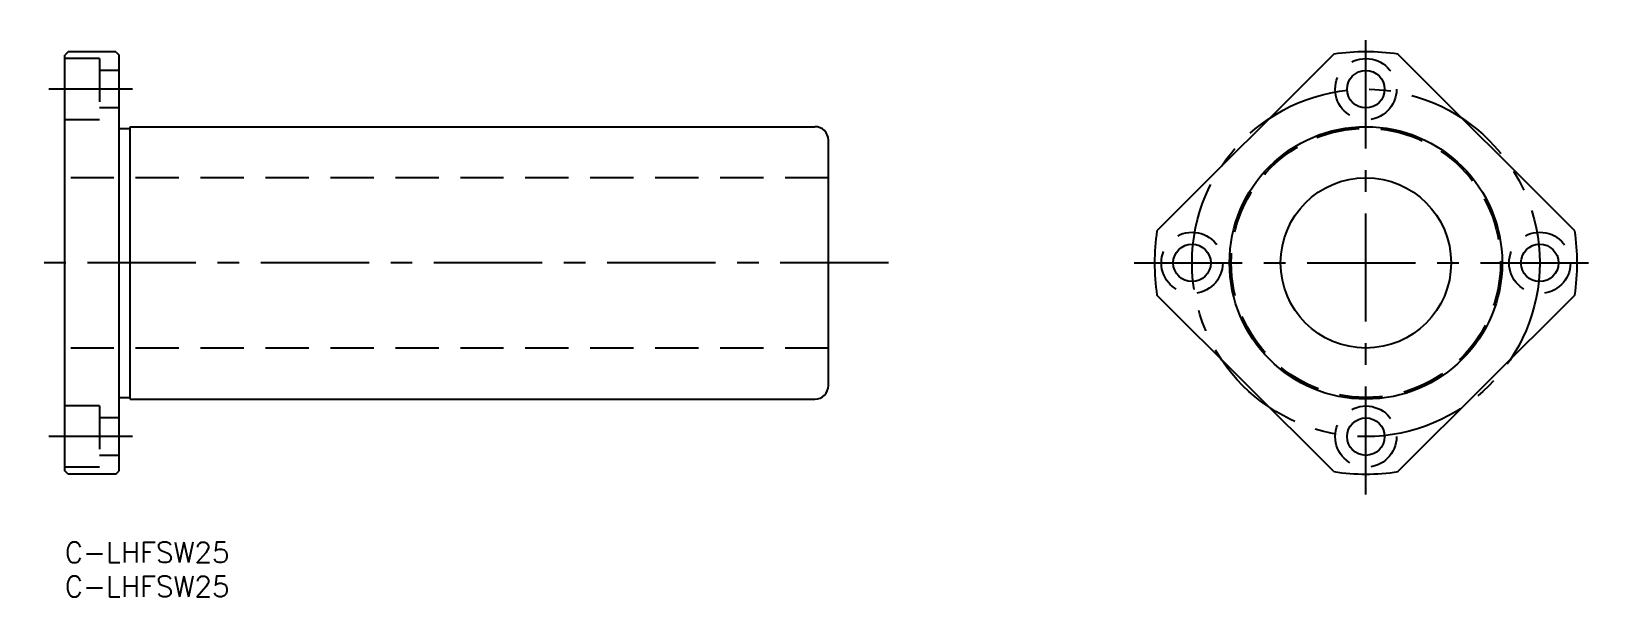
# Model space of a CAD drawing. Extents: x -5 to 225, y -8 to 75.
import ezdxf

# ---------------------------------------------------------------- set-up
doc = ezdxf.new("R2010")
doc.units = 0
doc.header["$LTSCALE"] = 0.5
doc.linetypes.add('CENTER', pattern=[50.8, 31.75, -6.35, 6.35, -6.35])
doc.linetypes.add('DASHED', pattern=[19.05, 12.7, -6.35])
for name, color, linetype in [('MSM_CENTER', 1, 'CENTER'), ('MSM_CONTINUOUS', 7, 'CONTINUOUS'), ('MSM_DASHED', 4, 'DASHED'), ('MSM_PART_NUMBER', 7, 'CONTINUOUS')]:
    doc.layers.add(name, color=color, linetype=linetype)
doc.styles.get("Standard").update_dxf_attribs({"font": 'txt.shx', "height": 3, "bigfont": 'bigfont.shx'})

# ---------------------------------------------------------------- blocks, each defined once
blk = doc.blocks.new('*U26')
at = {"layer": 'MSM_PART_NUMBER'}
blk.add_text('C-LHFSW25', height=3, dxfattribs=at).set_placement((0, -3))
blk = doc.blocks.new('*U27')
at = {"layer": 'MSM_PART_NUMBER'}
blk.add_text('C-LHFSW25', height=3, dxfattribs=at).set_placement((0, -8))

msp = doc.modelspace()

# ---------------------------------------------------------------- linework, layer by layer
at = {"layer": 'MSM_CENTER'}
for p, q in [((190.84, 7), (190.84, 75)), ((9.92, 66.5), (-2.35, 66.5)), ((120.83, 41), (-4.9, 41)), ((156.84, 41), (224.84, 41)), ((9.92, 15.5), (-2.35, 15.5))]:
    msp.add_line(p, q, dxfattribs=at)
msp.add_circle((190.84, 41), 25.5, dxfattribs=at)
at = {"layer": 'MSM_CONTINUOUS'}
for p, q in [((0.5, 72), (0, 71.5)), ((0, 10.5), (0, 71.5)), ((7.5, 72), (0.5, 72)), ((7.5, 72), (8, 71.5)), ((8, 10.5), (8, 71.5)), ((186.12, 71.64), (160.2, 45.72)), ((221.48, 45.72), (195.55, 71.64)), ((8, 60.75), (9.6, 60.75)), ((9.6, 61), (110, 61)), ((9.6, 21), (9.6, 61)), ((112, 23), (112, 59)), ((186.12, 10.36), (160.2, 36.28)), ((221.48, 36.28), (195.55, 10.36)), ((8, 21.25), (9.6, 21.25)), ((9.6, 21), (110, 21)), ((0.5, 10), (0, 10.5)), ((7.5, 10), (0.5, 10)), ((7.5, 10), (8, 10.5))]:
    msp.add_line(p, q, dxfattribs=at)
for centre, radius in [((190.84, 66.5), 2.75), ((190.84, 41), 20), ((190.84, 41), 12.5), ((165.34, 41), 2.75), ((216.34, 41), 2.75), ((190.84, 15.5), 2.75)]:
    msp.add_circle(centre, radius, dxfattribs=at)
for centre, radius, start, end in [((190.84, 41), 31, 81.2493, 98.7507), ((110, 59), 2, 0, 90), ((190.84, 41), 31, 171.2493, 188.7507), ((190.84, 41), 31, 351.2493, 8.7507), ((110, 23), 2, 270, 0), ((190.84, 41), 31, 261.2493, 278.7507)]:
    msp.add_arc(centre, radius, start, end, dxfattribs=at)
at = {"layer": 'MSM_DASHED'}
for p, q in [((5.1, 71), (0, 71)), ((5.1, 71), (5.1, 62)), ((8, 69.25), (5.1, 69.25)), ((8, 63.75), (5.1, 63.75)), ((5.1, 62), (0, 62)), ((112, 53.5), (0, 53.5)), ((112, 28.5), (0, 28.5)), ((5.1, 20), (0, 20)), ((5.1, 20), (5.1, 11)), ((8, 18.25), (5.1, 18.25)), ((8, 12.75), (5.1, 12.75)), ((5.1, 11), (0, 11))]:
    msp.add_line(p, q, dxfattribs=at)
for centre, radius in [((190.84, 66.5), 4.5), ((190.84, 41), 19.75), ((165.34, 41), 4.5), ((216.34, 41), 4.5), ((190.84, 15.5), 4.5)]:
    msp.add_circle(centre, radius, dxfattribs=at)

# ---------------------------------------------------------------- block references
at = {"layer": 'MSM_CONTINUOUS'}
for name in ['*U26', '*U27']:
    msp.add_blockref(name, (0, 0), dxfattribs=at)

doc.saveas('drawing.dxf')
